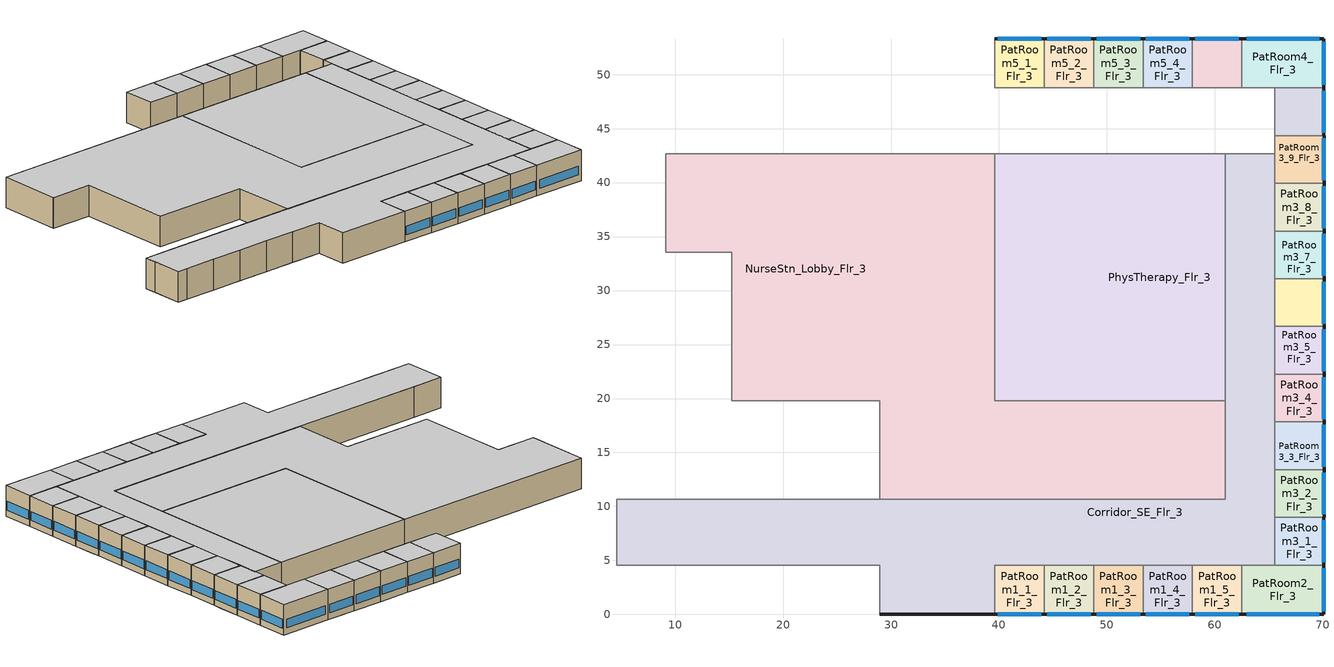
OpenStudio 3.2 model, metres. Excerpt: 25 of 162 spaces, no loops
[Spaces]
Corridor_SE_Flr_3
 floor to OR_NurseStn_Lobby_Flr_2: 65.53,16.76 65.53,4.57 39.62,4.57 39.62,10.67 60.96,10.67 60.96,16.76 z8.53
 floor to OR2_1_Flr_2: 65.53,42.67 65.53,41.15 60.96,41.15 60.96,42.67 z8.53
 floor to ICU_Flr_2: 28.96,10.67 28.96,4.57 4.57,4.57 4.57,10.67 z8.53
 floor to Corridor_Flr_2: 39.62,10.67 39.62,0 28.96,0 28.96,10.67 z8.53
 floor to OR2_2_Flr_2: 65.53,41.15 65.53,35.05 60.96,35.05 60.96,41.15 z8.53
 floor to OR2_5_Flr_2: 65.53,22.86 65.53,16.76 60.96,16.76 60.96,22.86 z8.53
 floor to OR2_4_Flr_2: 65.53,28.96 65.53,22.86 60.96,22.86 60.96,28.96 z8.53
 floor to OR2_3_Flr_2: 65.53,35.05 65.53,28.96 60.96,28.96 60.96,35.05 z8.53
 wall outside: 28.96,0 39.62,0 z8.53:12.8
 wall to PatRoom1_1_Flr_3: 39.62,0 39.62,4.57 44.2,4.57 z8.53:12.8
 wall to PatRoom1_10_Flr_3: 24.38,4.57 28.96,4.57 28.96,0 z8.53:12.8
 wall to PatRoom6_Flr_3: 4.57,4.57 6.1,4.57 z8.53:12.8
 wall to PatRoom7_1_Flr_3: 4.57,8.99 4.57,4.57 z8.53:12.8
 wall to PatRoom7_2_Flr_3: 4.57,10.67 4.57,8.99 z8.53:12.8
 wall to Corridor_NW_Flr_3: 9.14,10.67 4.57,10.67 / 65.53,42.67 60.96,42.67 z8.53:12.8
 wall to Lab_Flr_3: 28.96,10.67 9.14,10.67 z8.53:12.8
 wall to NurseStn_Lobby_Flr_3: 60.96,19.81 60.96,10.67 28.96,10.67 z8.53:12.8
 wall to PhysTherapy_Flr_3: 60.96,42.67 60.96,19.81 z8.53:12.8
 wall to PatRoom3_9_Flr_3: 65.53,39.93 65.53,42.67 z8.53:12.8
 wall to PatRoom3_1_Flr_3: 65.53,4.57 65.53,8.99 z8.53:12.8
 wall to PatRoom2_Flr_3: 62.48,4.57 65.53,4.57 z8.53:12.8
 wall to PatRoom1_5_Flr_3: 57.91,4.57 62.48,4.57 z8.53:12.8
 wall to PatRoom1_3_Flr_3: 48.77,4.57 53.34,4.57 z8.53:12.8
 wall to PatRoom1_2_Flr_3: 44.2,4.57 48.77,4.57 z8.53:12.8
 wall to PatRoom1_4_Flr_3: 53.34,4.57 57.91,4.57 z8.53:12.8
 wall to PatRoom1_6_Flr_3: 6.1,4.57 10.67,4.57 z8.53:12.8
 wall to PatRoom1_7_Flr_3: 10.67,4.57 15.24,4.57 z8.53:12.8
 wall to PatRoom1_8_Flr_3: 15.24,4.57 19.81,4.57 z8.53:12.8
 wall to PatRoom1_9_Flr_3: 19.81,4.57 24.38,4.57 z8.53:12.8
 wall to PatRoom3_6_Flr_3: 65.53,26.67 65.53,31.09 z8.53:12.8
 wall to PatRoom3_3_Flr_3: 65.53,13.41 65.53,17.83 z8.53:12.8
 wall to PatRoom3_7_Flr_3: 65.53,31.09 65.53,35.51 z8.53:12.8
 wall to PatRoom3_2_Flr_3: 65.53,8.99 65.53,13.41 z8.53:12.8
 wall to PatRoom3_5_Flr_3: 65.53,22.25 65.53,26.67 z8.53:12.8
 wall to PatRoom3_4_Flr_3: 65.53,17.83 65.53,22.25 z8.53:12.8
 wall to PatRoom3_8_Flr_3: 65.53,35.51 65.53,39.93 z8.53:12.8
 ceiling to Corridor_SE_Flr_4: 39.62,0 39.62,4.57 65.53,4.57 65.53,42.67 60.96,42.67 60.96,10.67 4.57,10.67 4.57,4.57 28.96,4.57 28.96,0 z12.8
PatRoom1_1_Flr_3
 floor to OR_NurseStn_Lobby_Flr_2: 44.2,4.57 44.2,0 39.62,0 39.62,4.57 z8.53
 wall outside: 39.62,0 44.2,0 z8.53:12.8
 wall to PatRoom1_2_Flr_3: 44.2,0 44.2,4.57 z8.53:12.8
 window: 39.9,0 43.92,0 z9.45:10.67
 ceiling to PatRoom1_1_Flr_4: 44.2,0 44.2,4.57 39.62,4.57 39.62,0 z12.8
PatRoom2_Flr_3
 floor to OR_NurseStn_Lobby_Flr_2: 70.1,4.57 70.1,0 62.48,0 62.48,4.57 z8.53
 wall outside: 62.48,0 70.1,0 70.1,4.57 z8.53:12.8
 wall to PatRoom1_5_Flr_3: 62.48,4.57 62.48,0 z8.53:12.8
 wall to PatRoom3_1_Flr_3: 70.1,4.57 65.53,4.57 z8.53:12.8
 window: 62.94,0 69.65,0 / 70.1,0.27 70.1,4.3 z9.45:10.67
 ceiling to PatRoom2_Flr_4: 70.1,0 70.1,4.57 62.48,4.57 62.48,0 z12.8
PatRoom3_1_Flr_3
 floor to OR_NurseStn_Lobby_Flr_2: 70.1,8.99 70.1,4.57 65.53,4.57 65.53,8.99 z8.53
 wall outside: 70.1,4.57 70.1,8.99 z8.53:12.8
 wall to PatRoom3_2_Flr_3: 70.1,8.99 65.53,8.99 z8.53:12.8
 window: 70.1,4.84 70.1,8.73 z9.45:10.67
 ceiling to PatRoom3_1_Flr_4: 70.1,4.57 70.1,8.99 65.53,8.99 65.53,4.57 z12.8
NurseStn_Lobby_Flr_3
 floor to OR_NurseStn_Lobby_Flr_2: 60.96,19.81 60.96,10.67 39.62,10.67 39.62,19.81 z8.53
 floor to ICU_Flr_2: 28.96,21.34 28.96,19.81 15.24,19.81 15.24,21.34 z8.53
 floor to Corridor_Flr_2: 39.62,42.67 39.62,10.67 28.96,10.67 28.96,42.67 z8.53
 floor to ICU_NurseStn_Lobby_Flr_2: 28.96,42.67 28.96,21.34 15.24,21.34 15.24,33.53 9.14,33.53 9.14,42.67 z8.53
 wall to Corridor_NW_Flr_3: 39.62,42.67 9.14,42.67 9.14,33.58 9.14,33.53 z8.53:12.8
 wall to PhysTherapy_Flr_3: 60.96,19.81 39.62,19.81 39.62,42.67 z8.53:12.8
 wall to Lab_Flr_3: 9.14,33.53 15.24,33.53 15.24,19.81 28.96,19.81 28.96,10.67 z8.53:12.8
 ceiling to NurseStn_Lobby_Flr_4: 60.96,10.67 60.96,19.81 39.62,19.81 39.62,42.67 9.14,42.67 9.14,33.53 15.24,33.53 15.24,19.81 28.96,19.81 28.96,10.67 z12.8
PhysTherapy_Flr_3
 floor to OR_NurseStn_Lobby_Flr_2: 60.96,42.67 60.96,19.81 39.62,19.81 39.62,22.86 48.77,22.86 48.77,42.67 z8.53
 floor to OR4_Flr_2: 48.77,42.67 48.77,22.86 39.62,22.86 39.62,42.67 z8.53
 wall to Corridor_NW_Flr_3: 60.96,42.67 39.62,42.67 z8.53:12.8
 ceiling to Radiology_Flr_4: 60.96,19.81 60.96,42.67 39.62,42.67 39.62,19.81 z12.8
PatRoom5_1_Flr_3
 floor to OR3_Flr_2: 44.2,53.34 44.2,48.77 39.62,48.77 39.62,53.34 z8.53
 wall outside: 44.2,53.34 39.62,53.34 z8.53:12.8
 wall to PatRoom5_2_Flr_3: 44.2,48.77 44.2,53.34 z8.53:12.8
 wall to Corridor_NW_Flr_3: 39.62,53.34 39.62,48.77 44.2,48.77 z8.53:12.8
 window: 43.92,53.34 39.9,53.34 z9.45:10.67
 ceiling to PatRoom5_1_Flr_4: 44.2,48.77 44.2,53.34 39.62,53.34 39.62,48.77 z12.8
PatRoom4_Flr_3
 floor to OR1_Flr_2: 70.1,53.34 70.1,48.77 62.48,48.77 62.48,53.34 z8.53
 wall outside: 70.1,48.77 70.1,53.34 62.48,53.34 z8.53:12.8
 wall to PatRoom3_10_Flr_3: 65.53,48.77 70.1,48.77 z8.53:12.8
 wall to Corridor_NW_Flr_3: 62.48,48.77 65.53,48.77 z8.53:12.8
 wall to PatRoom5_5_Flr_3: 62.48,53.34 62.48,48.77 z8.53:12.8
 window: 70.1,49.04 70.1,53.07 / 69.65,53.34 62.94,53.34 z9.45:10.67
 ceiling to PatRoom4_Flr_4: 70.1,48.77 70.1,53.34 62.48,53.34 62.48,48.77 z12.8
PatRoom1_2_Flr_3
 floor to OR_NurseStn_Lobby_Flr_2: 48.77,4.57 48.77,0 44.2,0 44.2,4.57 z8.53
 wall outside: 44.2,0 48.77,0 z8.53:12.8
 wall to PatRoom1_3_Flr_3: 48.77,0 48.77,4.57 z8.53:12.8
 window: 44.47,0 48.49,0 z9.45:10.67
 ceiling to PatRoom1_2_Flr_4: 48.77,0 48.77,4.57 44.2,4.57 44.2,0 z12.8
PatRoom1_3_Flr_3
 floor to OR_NurseStn_Lobby_Flr_2: 53.34,4.57 53.34,0 48.77,0 48.77,4.57 z8.53
 wall outside: 48.77,0 53.34,0 z8.53:12.8
 wall to PatRoom1_4_Flr_3: 53.34,0 53.34,4.57 z8.53:12.8
 window: 49.04,0 53.07,0 z9.45:10.67
 ceiling to PatRoom1_3_Flr_4: 53.34,0 53.34,4.57 48.77,4.57 48.77,0 z12.8
PatRoom1_4_Flr_3
 floor to OR_NurseStn_Lobby_Flr_2: 57.91,4.57 57.91,0 53.34,0 53.34,4.57 z8.53
 wall outside: 53.34,0 57.91,0 z8.53:12.8
 wall to PatRoom1_5_Flr_3: 57.91,0 57.91,4.57 z8.53:12.8
 window: 53.61,0 57.64,0 z9.45:10.67
 ceiling to PatRoom1_4_Flr_4: 57.91,0 57.91,4.57 53.34,4.57 53.34,0 z12.8
PatRoom1_5_Flr_3
 floor to OR_NurseStn_Lobby_Flr_2: 62.48,4.57 62.48,0 57.91,0 57.91,4.57 z8.53
 wall outside: 57.91,0 62.48,0 z8.53:12.8
 window: 58.19,0 62.21,0 z9.45:10.67
 ceiling to PatRoom1_5_Flr_4: 62.48,0 62.48,4.57 57.91,4.57 57.91,0 z12.8
PatRoom3_2_Flr_3
 floor to OR_NurseStn_Lobby_Flr_2: 70.1,13.41 70.1,8.99 65.53,8.99 65.53,13.41 z8.53
 wall outside: 70.1,8.99 70.1,13.41 z8.53:12.8
 wall to PatRoom3_3_Flr_3: 70.1,13.41 65.53,13.41 z8.53:12.8
 window: 70.1,9.26 70.1,13.15 z9.45:10.67
 ceiling to PatRoom3_2_Flr_4: 70.1,8.99 70.1,13.41 65.53,13.41 65.53,8.99 z12.8
PatRoom3_3_Flr_3
 floor to OR2_5_Flr_2: 70.1,17.83 70.1,16.76 65.53,16.76 65.53,17.83 z8.53
 floor to OR_NurseStn_Lobby_Flr_2: 70.1,16.76 70.1,13.41 65.53,13.41 65.53,16.76 z8.53
 wall outside: 70.1,13.41 70.1,17.83 z8.53:12.8
 wall to PatRoom3_4_Flr_3: 70.1,17.83 65.53,17.83 z8.53:12.8
 window: 70.1,13.68 70.1,17.57 z9.45:10.67
 ceiling to PatRoom3_3_Flr_4: 70.1,13.41 70.1,17.83 65.53,17.83 65.53,13.41 z12.8
PatRoom3_4_Flr_3
 floor to OR2_5_Flr_2: 70.1,22.25 70.1,17.83 65.53,17.83 65.53,22.25 z8.53
 wall outside: 70.1,17.83 70.1,22.25 z8.53:12.8
 wall to PatRoom3_5_Flr_3: 70.1,22.25 65.53,22.25 z8.53:12.8
 window: 70.1,18.1 70.1,21.99 z9.45:10.67
 ceiling to PatRoom3_4_Flr_4: 70.1,17.83 70.1,22.25 65.53,22.25 65.53,17.83 z12.8
PatRoom3_5_Flr_3
 floor to OR2_5_Flr_2: 70.1,22.86 70.1,22.25 65.53,22.25 65.53,22.86 z8.53
 floor to OR2_4_Flr_2: 70.1,26.67 70.1,22.86 65.53,22.86 65.53,26.67 z8.53
 wall outside: 70.1,22.25 70.1,26.67 z8.53:12.8
 wall to PatRoom3_6_Flr_3: 70.1,26.67 65.53,26.67 z8.53:12.8
 window: 70.1,22.52 70.1,26.41 z9.45:10.67
 ceiling to PatRoom3_5_Flr_4: 70.1,22.25 70.1,26.67 65.53,26.67 65.53,22.25 z12.8
PatRoom3_6_Flr_3
 floor to OR2_3_Flr_2: 70.1,31.09 70.1,28.96 65.53,28.96 65.53,31.09 z8.53
 floor to OR2_4_Flr_2: 70.1,28.96 70.1,26.67 65.53,26.67 65.53,28.96 z8.53
 wall outside: 70.1,26.67 70.1,31.09 z8.53:12.8
 wall to PatRoom3_7_Flr_3: 70.1,31.09 65.53,31.09 z8.53:12.8
 window: 70.1,26.94 70.1,30.83 z9.45:10.67
 ceiling to PatRoom3_6_Flr_4: 70.1,26.67 70.1,31.09 65.53,31.09 65.53,26.67 z12.8
PatRoom3_7_Flr_3
 floor to OR2_2_Flr_2: 70.1,35.51 70.1,35.05 65.53,35.05 65.53,35.51 z8.53
 floor to OR2_3_Flr_2: 70.1,35.05 70.1,31.09 65.53,31.09 65.53,35.05 z8.53
 wall outside: 70.1,31.09 70.1,35.51 z8.53:12.8
 wall to PatRoom3_8_Flr_3: 70.1,35.51 65.53,35.51 z8.53:12.8
 window: 70.1,31.36 70.1,35.25 z9.45:10.67
 ceiling to PatRoom3_7_Flr_4: 70.1,31.09 70.1,35.51 65.53,35.51 65.53,31.09 z12.8
PatRoom3_8_Flr_3
 floor to OR2_2_Flr_2: 70.1,39.93 70.1,35.51 65.53,35.51 65.53,39.93 z8.53
 wall outside: 70.1,35.51 70.1,39.93 z8.53:12.8
 wall to PatRoom3_9_Flr_3: 70.1,39.93 65.53,39.93 z8.53:12.8
 window: 70.1,35.78 70.1,39.67 z9.45:10.67
 ceiling to PatRoom3_8_Flr_4: 70.1,35.51 70.1,39.93 65.53,39.93 65.53,35.51 z12.8
PatRoom3_9_Flr_3
 floor to OR2_1_Flr_2: 70.1,44.35 70.1,41.15 65.53,41.15 65.53,44.35 z8.53
 floor to OR2_2_Flr_2: 70.1,41.15 70.1,39.93 65.53,39.93 65.53,41.15 z8.53
 wall outside: 70.1,39.93 70.1,44.35 z8.53:12.8
 wall to PatRoom3_10_Flr_3: 70.1,44.35 65.53,44.35 z8.53:12.8
 wall to Corridor_NW_Flr_3: 65.53,44.35 65.53,42.67 z8.53:12.8
 window: 70.1,40.2 70.1,44.09 z9.45:10.67
 ceiling to PatRoom3_9_Flr_4: 70.1,39.93 70.1,44.35 65.53,44.35 65.53,39.93 z12.8
PatRoom3_10_Flr_3
 floor to OR2_1_Flr_2: 70.1,47.24 70.1,44.35 65.53,44.35 65.53,47.24 z8.53
 floor to OR1_Flr_2: 70.1,48.77 70.1,47.24 65.53,47.24 65.53,48.77 z8.53
 wall outside: 70.1,44.35 70.1,48.77 z8.53:12.8
 wall to Corridor_NW_Flr_3: 65.53,48.77 65.53,44.35 z8.53:12.8
 window: 70.1,44.62 70.1,48.51 z9.45:10.67
 ceiling to PatRoom3_10_Flr_4: 70.1,44.35 70.1,48.77 65.53,48.77 65.53,44.35 z12.8
PatRoom5_2_Flr_3
 floor to OR3_Flr_2: 48.77,53.34 48.77,48.77 44.2,48.77 44.2,53.34 z8.53
 wall outside: 48.77,53.34 44.2,53.34 z8.53:12.8
 wall to Corridor_NW_Flr_3: 44.2,48.77 48.77,48.77 z8.53:12.8
 wall to PatRoom5_3_Flr_3: 48.77,48.77 48.77,53.34 z8.53:12.8
 window: 48.49,53.34 44.47,53.34 z9.45:10.67
 ceiling to PatRoom5_2_Flr_4: 48.77,48.77 48.77,53.34 44.2,53.34 44.2,48.77 z12.8
PatRoom5_3_Flr_3
 floor to OR_NurseStn_Lobby_Flr_2: 53.34,53.34 53.34,48.77 48.77,48.77 48.77,53.34 z8.53
 wall outside: 53.34,53.34 48.77,53.34 z8.53:12.8
 wall to Corridor_NW_Flr_3: 48.77,48.77 53.34,48.77 z8.53:12.8
 wall to PatRoom5_4_Flr_3: 53.34,48.77 53.34,53.34 z8.53:12.8
 window: 53.07,53.34 49.04,53.34 z9.45:10.67
 ceiling to PatRoom5_3_Flr_4: 53.34,48.77 53.34,53.34 48.77,53.34 48.77,48.77 z12.8
PatRoom5_4_Flr_3
 floor to OR_NurseStn_Lobby_Flr_2: 57.91,53.34 57.91,48.77 53.34,48.77 53.34,53.34 z8.53
 wall outside: 57.91,53.34 53.34,53.34 z8.53:12.8
 wall to PatRoom5_5_Flr_3: 57.91,48.77 57.91,53.34 z8.53:12.8
 wall to Corridor_NW_Flr_3: 53.34,48.77 57.91,48.77 z8.53:12.8
 window: 57.64,53.34 53.61,53.34 z9.45:10.67
 ceiling to PatRoom5_4_Flr_4: 57.91,48.77 57.91,53.34 53.34,53.34 53.34,48.77 z12.8
PatRoom5_5_Flr_3
 floor to OR_NurseStn_Lobby_Flr_2: 60.96,53.34 60.96,48.77 57.91,48.77 57.91,53.34 z8.53
 floor to OR1_Flr_2: 62.48,53.34 62.48,48.77 60.96,48.77 60.96,53.34 z8.53
 wall outside: 62.48,53.34 57.91,53.34 z8.53:12.8
 wall to Corridor_NW_Flr_3: 57.91,48.77 62.48,48.77 z8.53:12.8
 window: 62.21,53.34 58.19,53.34 z9.45:10.67
 ceiling to PatRoom5_5_Flr_4: 62.48,48.77 62.48,53.34 57.91,53.34 57.91,48.77 z12.8
[Building]
Hospital: Default Construction Set=BTAP-Mass at hdd = 5000.0; Standards Number of Stories=6; Standards Number of Above Ground Stories=5; Standards Template=BTAP1980TO2010; Standards Building Type=Hospital
[Site]
Calgary Intl AP_AB_CAN: Latitude {deg}=51.114; Longitude {deg}=-114.02; Time Zone {hr}=-7; Elevation {m}=1084.1
[ClimateZones]
Climate Zone Institution Name 1=ASHRAE; Climate Zone Document Name 1=ANSI/ASHRAE Standard 169; Climate Zone Document Year 1=2006; Climate Zone Institution Name 2=CEC; Climate Zone Document Name 2=California Climate Zone Descriptions; Climate Zone Document Year 2=1995
[Site:WaterMainsTemperature]
Calculation Method=Correlation; Annual Average Outdoor Air Temperature {C}=5; Maximum Difference In Monthly Average Outdoor Air Temperatures {deltaC}=23.3
[Site:GroundTemperature:BuildingSurface]
19.527, 19.502, 19.536, 19.598, 20.002, 21.64, 22.225, 22.375, 21.449, 20.121, 19.802, 19.633
[SizingPeriod:DesignDay] Barometric Pressure {Pa}=88961; Sky Clearness=0; Rain Indicator=0; Snow Indicator=0; Day of Month=21; Daylight Saving Time Indicator=0; Humidity Indicating Type=Wetbulb; Dry-Bulb Temperature Range Modifier Type=DefaultMultipliers
Name | Maximum Dry-Bulb Temperature {C} | Daily Dry-Bulb Temperature Range {deltaC} | Humidity Indicating Conditions at Maximum Dry-Bulb | Wind Speed {m/s} | Wind Direction {deg} | Month | Day Type | Solar Model Indicator | ASHRAE Taub | ASHRAE Taud
Calgary Intl AP Ann Clg .4% Condns DB=>MWB | 28.5 | 12.1 | 16.1 | 4.5 | 160 | 7 | SummerDesignDay | ASHRAETau | 0.339 | 2.421
Calgary Intl AP Ann Htg 99.6% Condns DB | -28.5 | 0 | -28.5 | 2.9 | 200 | 1 | WinterDesignDay | ASHRAEClearSky
[Material:NoMass] Roughness=Smooth; Thermal Absorptance=0.9; Solar Absorptance=0.7
Name | Thermal Resistance {m2-K/W} | Visible Absorptance
Typical Carpet Pad; Typical Carpet Pad 1 | 0.21648 | 0.8
Typical Insulation 1 | 0.00118045 | 0.7
Typical Insulation 2 | 2.61923 | 0.7
Typical Insulation 3 | 4.40527 | 0.7
Typical Carpet Pad 2; Typical Carpet Pad 4 | 1.40895 | 0.8
Typical Carpet Pad 3 | 2.28697 | 0.8
Typical Insulation 4 | 0.338965 | 0.7
Typical Insulation 5 | 0.338983 | 0.7
[Material]
Name | Roughness | Thickness {m} | Conductivity {W/m-K} | Density {kg/m3} | Specific Heat {J/kg-K} | Thermal Absorptance | Solar Absorptance | Visible Absorptance
G05 25mm wood | MediumSmooth | 0.0254 | 0.15 | 608 | 1630 | 0.9 | 0.5 | 0.5
100mm Normalweight concrete floor 1 | MediumSmooth | 0.1016 | 2.31 | 2322 | 832
G01 13mm gypsum board 1 | Smooth | 0.0127 | 0.16 | 800 | 1090 | 0.9 | 0.7 | 0.5
4 in. Normalweight Concrete Floor 1 | MediumRough | 0.1016 | 2.31 | 2322 | 832 | 0.9 | 0.7 | 0.7
1IN Stucco 1 | Smooth | 0.0253 | 0.6918 | 1858 | 837 | 0.9 | 0.7 | 0.92
8IN CONCRETE HW RefBldg 1 | Rough | 0.2032 | 1.311 | 2240 | 836.8 | 0.9 | 0.7 | 0.7
1/2IN Gypsum 1 | Smooth | 0.0127 | 0.16 | 784.9 | 830 | 0.9 | 0.4 | 0.4
Metal Roof Surface 1; F08 Metal surface 1 | Smooth | 0.0008 | 45.28 | 7824 | 500 | 0.9 | 0.7 | 0.7
6 in. Normalweight Concrete Floor 1; 6 in. Normalweight Concrete Floor 2; 6 in. Normalweight Concrete Floor 3 | MediumRough | 0.1524 | 2.31 | 2322 | 832 | 0.9 | 0.7 | 0.7
[Construction]
BTAP-Int-Partition; BTAP-Int-Door: G05 25mm wood
BTAP-Int-Floor: 100mm Normalweight concrete floor 1, Typical Carpet Pad
BTAP-Int-Wall: G01 13mm gypsum board 1, G01 13mm gypsum board 1
BTAP-Int-Ceiling: Typical Carpet Pad, 100mm Normalweight concrete floor 1
BTAP-Int-Window: SimpleGlazing
BTAP-Ext-Floor-Mass:U-3.822: Typical Insulation 1, 4 in. Normalweight Concrete Floor 1, Typical Carpet Pad 1
BTAP-Ext-Wall-Mass:U-0.346: 1IN Stucco 1, 8IN CONCRETE HW RefBldg 1, Typical Insulation 2, 1/2IN Gypsum 1
BTAP-Ext-Roof-Metal:U-0.227: Metal Roof Surface 1, Typical Insulation 3
BTAP-Grnd-Floor-Mass:U-0.678: 6 in. Normalweight Concrete Floor 1, Typical Carpet Pad 2
BTAP-Grnd-Wall-Mass:U-0.425: 6 in. Normalweight Concrete Floor 2, Typical Carpet Pad 3
BTAP-Grnd-Roof-Mass:U-0.678: 6 in. Normalweight Concrete Floor 3, Typical Carpet Pad 4
BTAP-Ext-FixedWindow:U=0.295 SHGC=0.490; BTAP-Ext-GlassDoors:U=0.295 SHGC=0.490; BTAP-Ext-Skylights:U=0.295 SHGC=0.490; BTAP-Ext-DaylightDomes:U=0.295 SHGC=0.490; BTAP-Ext-DaylightDiffuser:U=0.295 SHGC=0.490: SimpleGlazing:U=0.295 SHGC=0.490
BTAP-Ext-Door:U-2.95: F08 Metal surface 1, Typical Insulation 4
BTAP-Ext-OverHeadDoor:U-2.95: Typical Insulation 5
[DefaultConstructionSet]
BTAP-Mass at hdd = 5000.0: Default Exterior Surface Constructions=BTAP-Mass at hdd = 5000.0; Default Interior Surface Constructions=Default Surface Constructions 2; Default Ground Contact Surface Constructions=BTAP-Mass at hdd = 5000.0 1; Default Exterior SubSurface Constructions=BTAP-Mass at hdd = 5000.0; Default Interior SubSurface Constructions=Default Sub Surface Constructions 2; Interior Partition Construction=BTAP-Int-Partition
[DefaultSurfaceConstructions]
Name | Floor Construction | Wall Construction | Roof Ceiling Construction
Default Surface Constructions 2 | BTAP-Int-Floor | BTAP-Int-Wall | BTAP-Int-Ceiling
BTAP-Mass at hdd = 5000.0 | BTAP-Ext-Floor-Mass:U-3.822 | BTAP-Ext-Wall-Mass:U-0.346 | BTAP-Ext-Roof-Metal:U-0.227
BTAP-Mass at hdd = 5000.0 1 | BTAP-Grnd-Floor-Mass:U-0.678 | BTAP-Grnd-Wall-Mass:U-0.425 | BTAP-Grnd-Roof-Mass:U-0.678
[DefaultSubSurfaceConstructions]
Name | Fixed Window Construction | Operable Window Construction | Door Construction | Glass Door Construction | Overhead Door Construction | Skylight Construction | Tubular Daylight Dome Construction | Tubular Daylight Diffuser Construction
Default Sub Surface Constructions 2 | BTAP-Int-Window | BTAP-Int-Window | BTAP-Int-Door
BTAP-Mass at hdd = 5000.0 | BTAP-Ext-FixedWindow:U=0.295 SHGC=0.490 | BTAP-Ext-FixedWindow:U=0.295 SHGC=0.490 | BTAP-Ext-Door:U-2.95 | BTAP-Ext-GlassDoors:U=0.295 SHGC=0.490 | BTAP-Ext-OverHeadDoor:U-2.95 | BTAP-Ext-Skylights:U=0.295 SHGC=0.490 | BTAP-Ext-DaylightDomes:U=0.295 SHGC=0.490 | BTAP-Ext-DaylightDiffuser:U=0.295 SHGC=0.490
[WindowMaterial:SimpleGlazingSystem] Solar Heat Gain Coefficient=0.49; Visible Transmittance=0.21
Name | U-Factor {W/m2-K}
SimpleGlazing | 2.2
SimpleGlazing:U=0.295 SHGC=0.490 | 2.95
[DesignSpecification:OutdoorAir] Outdoor Air Method=Sum
Name | Outdoor Air Flow per Person {m3/s-person} | Outdoor Air Flow per Floor Area {m3/s-m2}
Space Function Hospital - nurses station Ventilation | 0.0913447
Space Function Hospital - patient room Ventilation | 0.0253735
Space Function Hospital - physical therapy Ventilation | 0.0304482
Space Function Hospital corr. >= 2.4m-sch-H Ventilation |  | 0.000508
[ShadingControl]
Shading Control 1: Shading Type=InteriorBlind; Multiple Surface Control Type=Sequential
[BuildingStory]
Building Story 4: Nominal Z Coordinate {m}=0; Nominal Floor to Floor Height {m}=4.2672
[Space] Building Story=Building Story 4
Name | Space Type | Thermal Zone
Corridor_SE_Flr_3 | Space Function Hospital corr. >= 2.4m-sch-H | WILD_ST=Hospital corr. >= 2.4m-sch-B_FL=Building Story 4_SCH=H 1
PatRoom1_1_Flr_3; PatRoom1_2_Flr_3; PatRoom1_3_Flr_3; PatRoom1_4_Flr_3; PatRoom1_5_Flr_3 | Space Function Hospital - patient room | ALL_ST=Hospital - patient room_FL=Building Story 4_SCH=H 3
PatRoom2_Flr_3 | Space Function Hospital - patient room | ALL_ST=Hospital - patient room_FL=Building Story 4_SCH=H 7
PatRoom3_1_Flr_3; PatRoom3_2_Flr_3; PatRoom3_3_Flr_3; PatRoom3_4_Flr_3; PatRoom3_5_Flr_3; PatRoom3_6_Flr_3; PatRoom3_7_Flr_3; PatRoom3_8_Flr_3; PatRoom3_9_Flr_3 | Space Function Hospital - patient room | ALL_ST=Hospital - patient room_FL=Building Story 4_SCH=H 2
NurseStn_Lobby_Flr_3 | Space Function Hospital - nurses station | ALL_ST=Hospital - nurses station_FL=Building Story 4_SCH=H
PhysTherapy_Flr_3 | Space Function Hospital - physical therapy | ALL_ST=Hospital - physical therapy_FL=Building Story 4_SCH=C
PatRoom5_1_Flr_3; PatRoom5_2_Flr_3; PatRoom5_3_Flr_3; PatRoom5_4_Flr_3; PatRoom5_5_Flr_3 | Space Function Hospital - patient room | ALL_ST=Hospital - patient room_FL=Building Story 4_SCH=H
PatRoom4_Flr_3 | Space Function Hospital - patient room | ALL_ST=Hospital - patient room_FL=Building Story 4_SCH=H 8
PatRoom3_10_Flr_3 | Space Function Hospital - patient room | ALL_ST=Hospital - patient room_FL=Building Story 4_SCH=H 9
[SpaceType] Standards Building Type=Space Function
Name | Default Schedule Set | Design Specification Outdoor Air Object | Standards Space Type
Space Function Hospital - nurses station | Space Function Hospital - nurses station Schedule Set | Space Function Hospital - nurses station Ventilation | Hospital - nurses station
Space Function Hospital - patient room | Space Function Hospital - patient room Schedule Set | Space Function Hospital - patient room Ventilation | Hospital - patient room
Space Function Hospital - physical therapy | Space Function Hospital - physical therapy Schedule Set | Space Function Hospital - physical therapy Ventilation | Hospital - physical therapy
Space Function Hospital corr. >= 2.4m-sch-H | Space Function Hospital corr. >= 2.4m-sch-H Schedule Set | Space Function Hospital corr. >= 2.4m-sch-H Ventilation | Hospital corr. >= 2.4m-sch-H
[People:Definition] Number of People Calculation Method=People/Area; Fraction Radiant=0.3
Name | People per Space Floor Area {person/m2}
Space Function Hospital - nurses station People Definition; Space Function Hospital - patient room People Definition; Space Function Hospital - physical therapy People Definition | 0.0500522
Space Function Hospital corr. >= 2.4m-sch-H People Definition | 0.0100104
[People] Work Efficiency Schedule=Work Efficiency Schedule; Clothing Insulation Schedule=Clothing Schedule; Air Velocity Schedule=Air Velocity Schedule; Multiplier=1
Name | People Definition | Space or SpaceType
Space Function Hospital - nurses station People | Space Function Hospital - nurses station People Definition | Space Function Hospital - nurses station
Space Function Hospital - patient room People | Space Function Hospital - patient room People Definition | Space Function Hospital - patient room
Space Function Hospital - physical therapy People | Space Function Hospital - physical therapy People Definition | Space Function Hospital - physical therapy
Space Function Hospital corr. >= 2.4m-sch-H People | Space Function Hospital corr. >= 2.4m-sch-H People Definition | Space Function Hospital corr. >= 2.4m-sch-H
[Lights:Definition] Design Level Calculation Method=Watts/Area; Fraction Radiant=0.5; Fraction Visible=0.2
Name | Watts per Space Floor Area {W/m2}
Space Function Hospital - nurses station Lights Definition | 9.39992
Space Function Hospital - patient room Lights Definition | 6.69994
Space Function Hospital - physical therapy Lights Definition | 9.79992
Space Function Hospital corr. >= 2.4m-sch-H Lights Definition | 9.59992
[Lights] Fraction Replaceable=1
Name | Lights Definition | Space or SpaceType
Space Function Hospital - nurses station Lights | Space Function Hospital - nurses station Lights Definition | Space Function Hospital - nurses station
Space Function Hospital - patient room Lights | Space Function Hospital - patient room Lights Definition | Space Function Hospital - patient room
Space Function Hospital - physical therapy Lights | Space Function Hospital - physical therapy Lights Definition | Space Function Hospital - physical therapy
Space Function Hospital corr. >= 2.4m-sch-H Lights | Space Function Hospital corr. >= 2.4m-sch-H Lights Definition | Space Function Hospital corr. >= 2.4m-sch-H
[ElectricEquipment:Definition] Design Level Calculation Method=Watts/Area; Fraction Radiant=0.5
Name | Watts per Space Floor Area {W/m2}
Space Function Hospital - nurses station Elec Equip Definition | 2.49998
Space Function Hospital - patient room Elec Equip Definition; Space Function Hospital - physical therapy Elec Equip Definition | 9.99992
[ElectricEquipment]
Name | Electric Equipment Definition | Space or SpaceType
Space Function Hospital - nurses station Elec Equip | Space Function Hospital - nurses station Elec Equip Definition | Space Function Hospital - nurses station
Space Function Hospital - patient room Elec Equip | Space Function Hospital - patient room Elec Equip Definition | Space Function Hospital - patient room
Space Function Hospital - physical therapy Elec Equip | Space Function Hospital - physical therapy Elec Equip Definition | Space Function Hospital - physical therapy
[DefaultScheduleSet] People Activity Level Schedule=NECB-Activity; Infiltration Schedule=Always On
Name | Number of People Schedule | Lighting Schedule | Electric Equipment Schedule
Space Function Hospital - nurses station Schedule Set; Space Function Hospital - patient room Schedule Set; Space Function Hospital corr. >= 2.4m-sch-H Schedule Set | NECB-H-Occupancy | NECB-H-Lighting | NECB-H-Electric-Equipment
Space Function Hospital - physical therapy Schedule Set | NECB-C-Occupancy | NECB-C-Lighting | NECB-C-Electric-Equipment
[ThermostatSetpoint:DualSetpoint]
Name | Heating Setpoint Temperature Schedule | Cooling Setpoint Temperature Schedule
Space Function Hospital - patient room Thermostat 206; Space Function Hospital - patient room Thermostat 208; Space Function Hospital - patient room Thermostat 209; Space Function Hospital - nurses station Thermostat 13; Space Function Hospital - patient room Thermostat 215; Space Function Hospital - patient room Thermostat 218; Space Function Hospital - patient room Thermostat 220; Space Function Hospital corr. >= 2.4m-sch-H Thermostat 3 | NECB-H-Thermostat Setpoint-Heating | NECB-H-Thermostat Setpoint-Cooling
Space Function Hospital - physical therapy Thermostat 3 | NECB-C-Thermostat Setpoint-Heating | NECB-C-Thermostat Setpoint-Cooling
[SpaceInfiltration:DesignFlowRate] Design Flow Rate Calculation Method=Flow/ExteriorArea
Name | Space or SpaceType | Schedule | Flow per Exterior Surface Area {m3/s-m2} | Constant Term Coefficient | Temperature Term Coefficient | Velocity Term Coefficient | Velocity Squared Term Coefficient
Corridor_SE_Flr_3 Infiltration | Corridor_SE_Flr_3 | Always On Discrete | 0.001116 | 0 | 0 | 0.224 | 0
PatRoom1_1_Flr_3 Infiltration | PatRoom1_1_Flr_3 | Always On Discrete | 0.001116 | 0 | 0 | 0.224 | 0
PatRoom1_2_Flr_3 Infiltration | PatRoom1_2_Flr_3 | Always On Discrete | 0.001116 | 0 | 0 | 0.224 | 0
PatRoom1_3_Flr_3 Infiltration | PatRoom1_3_Flr_3 | Always On Discrete | 0.001116 | 0 | 0 | 0.224 | 0
PatRoom1_4_Flr_3 Infiltration | PatRoom1_4_Flr_3 | Always On Discrete | 0.001116 | 0 | 0 | 0.224 | 0
PatRoom1_5_Flr_3 Infiltration | PatRoom1_5_Flr_3 | Always On Discrete | 0.001116 | 0 | 0 | 0.224 | 0
PatRoom2_Flr_3 Infiltration | PatRoom2_Flr_3 | Always On Discrete | 0.001116 | 0 | 0 | 0.224 | 0
PatRoom3_10_Flr_3 Infiltration | PatRoom3_10_Flr_3 | Always On Discrete | 0.001116 | 0 | 0 | 0.224 | 0
PatRoom3_1_Flr_3 Infiltration | PatRoom3_1_Flr_3 | Always On Discrete | 0.001116 | 0 | 0 | 0.224 | 0
PatRoom3_2_Flr_3 Infiltration | PatRoom3_2_Flr_3 | Always On Discrete | 0.001116 | 0 | 0 | 0.224 | 0
PatRoom3_3_Flr_3 Infiltration | PatRoom3_3_Flr_3 | Always On Discrete | 0.001116 | 0 | 0 | 0.224 | 0
PatRoom3_4_Flr_3 Infiltration | PatRoom3_4_Flr_3 | Always On Discrete | 0.001116 | 0 | 0 | 0.224 | 0
PatRoom3_5_Flr_3 Infiltration | PatRoom3_5_Flr_3 | Always On Discrete | 0.001116 | 0 | 0 | 0.224 | 0
PatRoom3_6_Flr_3 Infiltration | PatRoom3_6_Flr_3 | Always On Discrete | 0.001116 | 0 | 0 | 0.224 | 0
PatRoom3_7_Flr_3 Infiltration | PatRoom3_7_Flr_3 | Always On Discrete | 0.001116 | 0 | 0 | 0.224 | 0
PatRoom3_8_Flr_3 Infiltration | PatRoom3_8_Flr_3 | Always On Discrete | 0.001116 | 0 | 0 | 0.224 | 0
PatRoom3_9_Flr_3 Infiltration | PatRoom3_9_Flr_3 | Always On Discrete | 0.001116 | 0 | 0 | 0.224 | 0
PatRoom4_Flr_3 Infiltration | PatRoom4_Flr_3 | Always On Discrete | 0.001116 | 0 | 0 | 0.224 | 0
PatRoom5_1_Flr_3 Infiltration | PatRoom5_1_Flr_3 | Always On Discrete | 0.001116 | 0 | 0 | 0.224 | 0
PatRoom5_2_Flr_3 Infiltration | PatRoom5_2_Flr_3 | Always On Discrete | 0.001116 | 0 | 0 | 0.224 | 0
PatRoom5_3_Flr_3 Infiltration | PatRoom5_3_Flr_3 | Always On Discrete | 0.001116 | 0 | 0 | 0.224 | 0
PatRoom5_4_Flr_3 Infiltration | PatRoom5_4_Flr_3 | Always On Discrete | 0.001116 | 0 | 0 | 0.224 | 0
PatRoom5_5_Flr_3 Infiltration | PatRoom5_5_Flr_3 | Always On Discrete | 0.001116 | 0 | 0 | 0.224 | 0
Space Function Hospital corr. >= 2.4m-sch-H Infiltration | Space Function Hospital corr. >= 2.4m-sch-H |  | 0.000250063
[ThermalZone] Use Ideal Air Loads=No
Name | Thermostat
ALL_ST=Hospital - patient room_FL=Building Story 4_SCH=H | Space Function Hospital - patient room Thermostat 206
ALL_ST=Hospital - patient room_FL=Building Story 4_SCH=H 2 | Space Function Hospital - patient room Thermostat 208
ALL_ST=Hospital - patient room_FL=Building Story 4_SCH=H 3 | Space Function Hospital - patient room Thermostat 209
ALL_ST=Hospital - nurses station_FL=Building Story 4_SCH=H | Space Function Hospital - nurses station Thermostat 13
ALL_ST=Hospital - patient room_FL=Building Story 4_SCH=H 7 | Space Function Hospital - patient room Thermostat 215
ALL_ST=Hospital - patient room_FL=Building Story 4_SCH=H 8 | Space Function Hospital - patient room Thermostat 218
ALL_ST=Hospital - patient room_FL=Building Story 4_SCH=H 9 | Space Function Hospital - patient room Thermostat 220
ALL_ST=Hospital - physical therapy_FL=Building Story 4_SCH=C | Space Function Hospital - physical therapy Thermostat 3
WILD_ST=Hospital corr. >= 2.4m-sch-B_FL=Building Story 4_SCH=H 1 | Space Function Hospital corr. >= 2.4m-sch-H Thermostat 3
[Foundation:Kiva]
Bldg Kiva Foundation: Wall Height Above Grade {m}=0; Wall Depth Below Slab {m}=0
[Foundation:Kiva:Settings]

[Schedule:Ruleset]
Clothing Schedule: Default Day Schedule=Clothing Schedule Default Winter Clothes
Air Velocity Schedule: Default Day Schedule=Air Velocity Schedule Default
Work Efficiency Schedule: Default Day Schedule=Work Efficiency Schedule Default
NECB-Activity: Default Day Schedule=NECB-Activity Default; Summer Design Day Schedule=NECB-Activity Summer Design Day; Winter Design Day Schedule=NECB-Activity Winter Design Day
Always On: Default Day Schedule=Always On Default
NECB-H-Occupancy: Default Day Schedule=NECB-H-Occupancy Default
NECB-H-Lighting: Default Day Schedule=NECB-H-Lighting Default
NECB-H-Electric-Equipment: Default Day Schedule=NECB-H-Electric-Equipment Default
NECB-H-Thermostat Setpoint-Heating: Default Day Schedule=NECB-H-Thermostat Setpoint-Heating Default
NECB-H-Thermostat Setpoint-Cooling: Default Day Schedule=NECB-H-Thermostat Setpoint-Cooling Default
NECB-C-Occupancy: Default Day Schedule=NECB-C-Occupancy Default
NECB-C-Lighting: Default Day Schedule=NECB-C-Lighting Default
NECB-C-Electric-Equipment: Default Day Schedule=NECB-C-Electric-Equipment Default
NECB-C-Thermostat Setpoint-Heating: Default Day Schedule=NECB-C-Thermostat Setpoint-Heating Default
NECB-C-Thermostat Setpoint-Cooling: Default Day Schedule=NECB-C-Thermostat Setpoint-Cooling Default
[Schedule:Day]
Clothing Schedule Default Winter Clothes; Always On Default: 24, 0, 1
Clothing Schedule Summer Clothes: 24, 0, 0.5
Air Velocity Schedule Default: 24, 0, 0.2
Work Efficiency Schedule Default: 24, 0, 0
NECB-Activity Default; NECB-Activity Winter Design Day; NECB-Activity Summer Design Day: 24, 0, 130
NECB-H-Occupancy Default; NECB-H-Occupancy Default|Wkdy Day; NECB-H-Occupancy Sat Day; NECB-H-Occupancy Sun|Hol Day; NECB-H-Lighting Default; NECB-H-Lighting Default|Wkdy Day; NECB-H-Lighting Sat Day; NECB-H-Lighting Sun|Hol Day; NECB-H-Electric-Equipment Default; NECB-H-Electric-Equipment Default|Wkdy Day; NECB-H-Electric-Equipment Sat Day; NECB-H-Electric-Equipment Sun|Hol Day: 24, 0, 0.9
NECB-H-Thermostat Setpoint-Heating Default; NECB-H-Thermostat Setpoint-Heating Default|Wkdy Day; NECB-H-Thermostat Setpoint-Heating Sat Day; NECB-H-Thermostat Setpoint-Heating Sun|Hol Day: 1, 0, 22, 7, 0, 18, 8, 0, 20, 24, 0, 22
NECB-H-Thermostat Setpoint-Cooling Default; NECB-H-Thermostat Setpoint-Cooling Default|Wkdy Day; NECB-H-Thermostat Setpoint-Cooling Sat Day; NECB-H-Thermostat Setpoint-Cooling Sun|Hol Day: 24, 0, 24
NECB-C-Occupancy Default; NECB-C-Occupancy Default|Wkdy Day: 8, 0, 0, 9, 0, 0.1, 10, 0, 0.2, 12, 0, 0.5, 16, 0, 0.7, 17, 0, 0.8, 18, 0, 0.7, 19, 0, 0.5, 21, 0, 0.3, 24, 0, 0
NECB-C-Occupancy Sat Day: 8, 0, 0, 9, 0, 0.1, 10, 0, 0.2, 11, 0, 0.5, 12, 0, 0.6, 13, 0, 0.8, 16, 0, 0.9, 17, 0, 0.8, 18, 0, 0.7, 19, 0, 0.5, 21, 0, 0.2, 24, 0, 0
NECB-C-Occupancy Sun|Hol Day: 10, 0, 0, 11, 0, 0.1, 13, 0, 0.2, 18, 0, 0.4, 19, 0, 0.2, 24, 0, 0
NECB-C-Lighting Default; NECB-C-Lighting Default|Wkdy Day; NECB-C-Lighting Sat Day; NECB-C-Electric-Equipment Default; NECB-C-Electric-Equipment Default|Wkdy Day; NECB-C-Electric-Equipment Sat Day: 8, 0, 0.05, 9, 0, 0.5, 19, 0, 0.9, 20, 0, 0.6, 21, 0, 0.5, 24, 0, 0.05
NECB-C-Lighting Sun|Hol Day; NECB-C-Electric-Equipment Sun|Hol Day: 10, 0, 0.05, 11, 0, 0.5, 18, 0, 0.9, 19, 0, 0.6, 24, 0, 0.05
NECB-C-Thermostat Setpoint-Heating Default; NECB-C-Thermostat Setpoint-Heating Default|Wkdy Day; NECB-C-Thermostat Setpoint-Heating Sat Day: 7, 0, 18, 8, 0, 20, 21, 0, 22, 24, 0, 18
NECB-C-Thermostat Setpoint-Heating Sun|Hol Day: 9, 0, 18, 10, 0, 20, 19, 0, 22, 24, 0, 18
NECB-C-Thermostat Setpoint-Cooling Default; NECB-C-Thermostat Setpoint-Cooling Default|Wkdy Day; NECB-C-Thermostat Setpoint-Cooling Sat Day: 7, 0, 35, 21, 0, 24, 24, 0, 35
NECB-C-Thermostat Setpoint-Cooling Sun|Hol Day: 9, 0, 35, 19, 0, 24, 24, 0, 35
[Schedule:Rule] Date Specification Type=DateRange; Start Day=1
Name | Schedule Ruleset | Rule Order | Day Schedule | Start Month | End Month | End Day | Apply Monday | Apply Tuesday | Apply Wednesday | Apply Thursday | Apply Friday | Apply Saturday | Apply Sunday
Schedule Rule 1 | Clothing Schedule | 0 | Clothing Schedule Summer Clothes | 5 | 9 | 30
Schedule Rule 17 | NECB-H-Occupancy | 2 | NECB-H-Occupancy Default|Wkdy Day | 1 | 12 | 31 | Yes | Yes | Yes | Yes | Yes
Schedule Rule 18 | NECB-H-Occupancy | 1 | NECB-H-Occupancy Sat Day | 1 | 12 | 31 |  |  |  |  |  | Yes
Schedule Rule 19 | NECB-H-Occupancy | 0 | NECB-H-Occupancy Sun|Hol Day | 1 | 12 | 31 |  |  |  |  |  |  | Yes
Schedule Rule 20 | NECB-H-Lighting | 2 | NECB-H-Lighting Default|Wkdy Day | 1 | 12 | 31 | Yes | Yes | Yes | Yes | Yes
Schedule Rule 21 | NECB-H-Lighting | 1 | NECB-H-Lighting Sat Day | 1 | 12 | 31 |  |  |  |  |  | Yes
Schedule Rule 22 | NECB-H-Lighting | 0 | NECB-H-Lighting Sun|Hol Day | 1 | 12 | 31 |  |  |  |  |  |  | Yes
Schedule Rule 23 | NECB-H-Electric-Equipment | 2 | NECB-H-Electric-Equipment Default|Wkdy Day | 1 | 12 | 31 | Yes | Yes | Yes | Yes | Yes
Schedule Rule 24 | NECB-H-Electric-Equipment | 1 | NECB-H-Electric-Equipment Sat Day | 1 | 12 | 31 |  |  |  |  |  | Yes
Schedule Rule 25 | NECB-H-Electric-Equipment | 0 | NECB-H-Electric-Equipment Sun|Hol Day | 1 | 12 | 31 |  |  |  |  |  |  | Yes
Schedule Rule 26 | NECB-H-Thermostat Setpoint-Heating | 2 | NECB-H-Thermostat Setpoint-Heating Default|Wkdy Day | 1 | 12 | 31 | Yes | Yes | Yes | Yes | Yes
Schedule Rule 27 | NECB-H-Thermostat Setpoint-Heating | 1 | NECB-H-Thermostat Setpoint-Heating Sat Day | 1 | 12 | 31 |  |  |  |  |  | Yes
Schedule Rule 28 | NECB-H-Thermostat Setpoint-Heating | 0 | NECB-H-Thermostat Setpoint-Heating Sun|Hol Day | 1 | 12 | 31 |  |  |  |  |  |  | Yes
Schedule Rule 29 | NECB-H-Thermostat Setpoint-Cooling | 2 | NECB-H-Thermostat Setpoint-Cooling Default|Wkdy Day | 1 | 12 | 31 | Yes | Yes | Yes | Yes | Yes
Schedule Rule 30 | NECB-H-Thermostat Setpoint-Cooling | 1 | NECB-H-Thermostat Setpoint-Cooling Sat Day | 1 | 12 | 31 |  |  |  |  |  | Yes
Schedule Rule 31 | NECB-H-Thermostat Setpoint-Cooling | 0 | NECB-H-Thermostat Setpoint-Cooling Sun|Hol Day | 1 | 12 | 31 |  |  |  |  |  |  | Yes
Schedule Rule 32 | NECB-C-Occupancy | 2 | NECB-C-Occupancy Default|Wkdy Day | 1 | 12 | 31 | Yes | Yes | Yes | Yes | Yes
Schedule Rule 33 | NECB-C-Occupancy | 1 | NECB-C-Occupancy Sat Day | 1 | 12 | 31 |  |  |  |  |  | Yes
Schedule Rule 34 | NECB-C-Occupancy | 0 | NECB-C-Occupancy Sun|Hol Day | 1 | 12 | 31 |  |  |  |  |  |  | Yes
Schedule Rule 35 | NECB-C-Lighting | 2 | NECB-C-Lighting Default|Wkdy Day | 1 | 12 | 31 | Yes | Yes | Yes | Yes | Yes
Schedule Rule 36 | NECB-C-Lighting | 1 | NECB-C-Lighting Sat Day | 1 | 12 | 31 |  |  |  |  |  | Yes
Schedule Rule 37 | NECB-C-Lighting | 0 | NECB-C-Lighting Sun|Hol Day | 1 | 12 | 31 |  |  |  |  |  |  | Yes
Schedule Rule 38 | NECB-C-Electric-Equipment | 2 | NECB-C-Electric-Equipment Default|Wkdy Day | 1 | 12 | 31 | Yes | Yes | Yes | Yes | Yes
Schedule Rule 39 | NECB-C-Electric-Equipment | 1 | NECB-C-Electric-Equipment Sat Day | 1 | 12 | 31 |  |  |  |  |  | Yes
Schedule Rule 40 | NECB-C-Electric-Equipment | 0 | NECB-C-Electric-Equipment Sun|Hol Day | 1 | 12 | 31 |  |  |  |  |  |  | Yes
Schedule Rule 41 | NECB-C-Thermostat Setpoint-Heating | 2 | NECB-C-Thermostat Setpoint-Heating Default|Wkdy Day | 1 | 12 | 31 | Yes | Yes | Yes | Yes | Yes
Schedule Rule 42 | NECB-C-Thermostat Setpoint-Heating | 1 | NECB-C-Thermostat Setpoint-Heating Sat Day | 1 | 12 | 31 |  |  |  |  |  | Yes
Schedule Rule 43 | NECB-C-Thermostat Setpoint-Heating | 0 | NECB-C-Thermostat Setpoint-Heating Sun|Hol Day | 1 | 12 | 31 |  |  |  |  |  |  | Yes
Schedule Rule 44 | NECB-C-Thermostat Setpoint-Cooling | 2 | NECB-C-Thermostat Setpoint-Cooling Default|Wkdy Day | 1 | 12 | 31 | Yes | Yes | Yes | Yes | Yes
Schedule Rule 45 | NECB-C-Thermostat Setpoint-Cooling | 1 | NECB-C-Thermostat Setpoint-Cooling Sat Day | 1 | 12 | 31 |  |  |  |  |  | Yes
Schedule Rule 46 | NECB-C-Thermostat Setpoint-Cooling | 0 | NECB-C-Thermostat Setpoint-Cooling Sun|Hol Day | 1 | 12 | 31 |  |  |  |  |  |  | Yes
[Schedule:Constant]
Always On Discrete: Value=1
